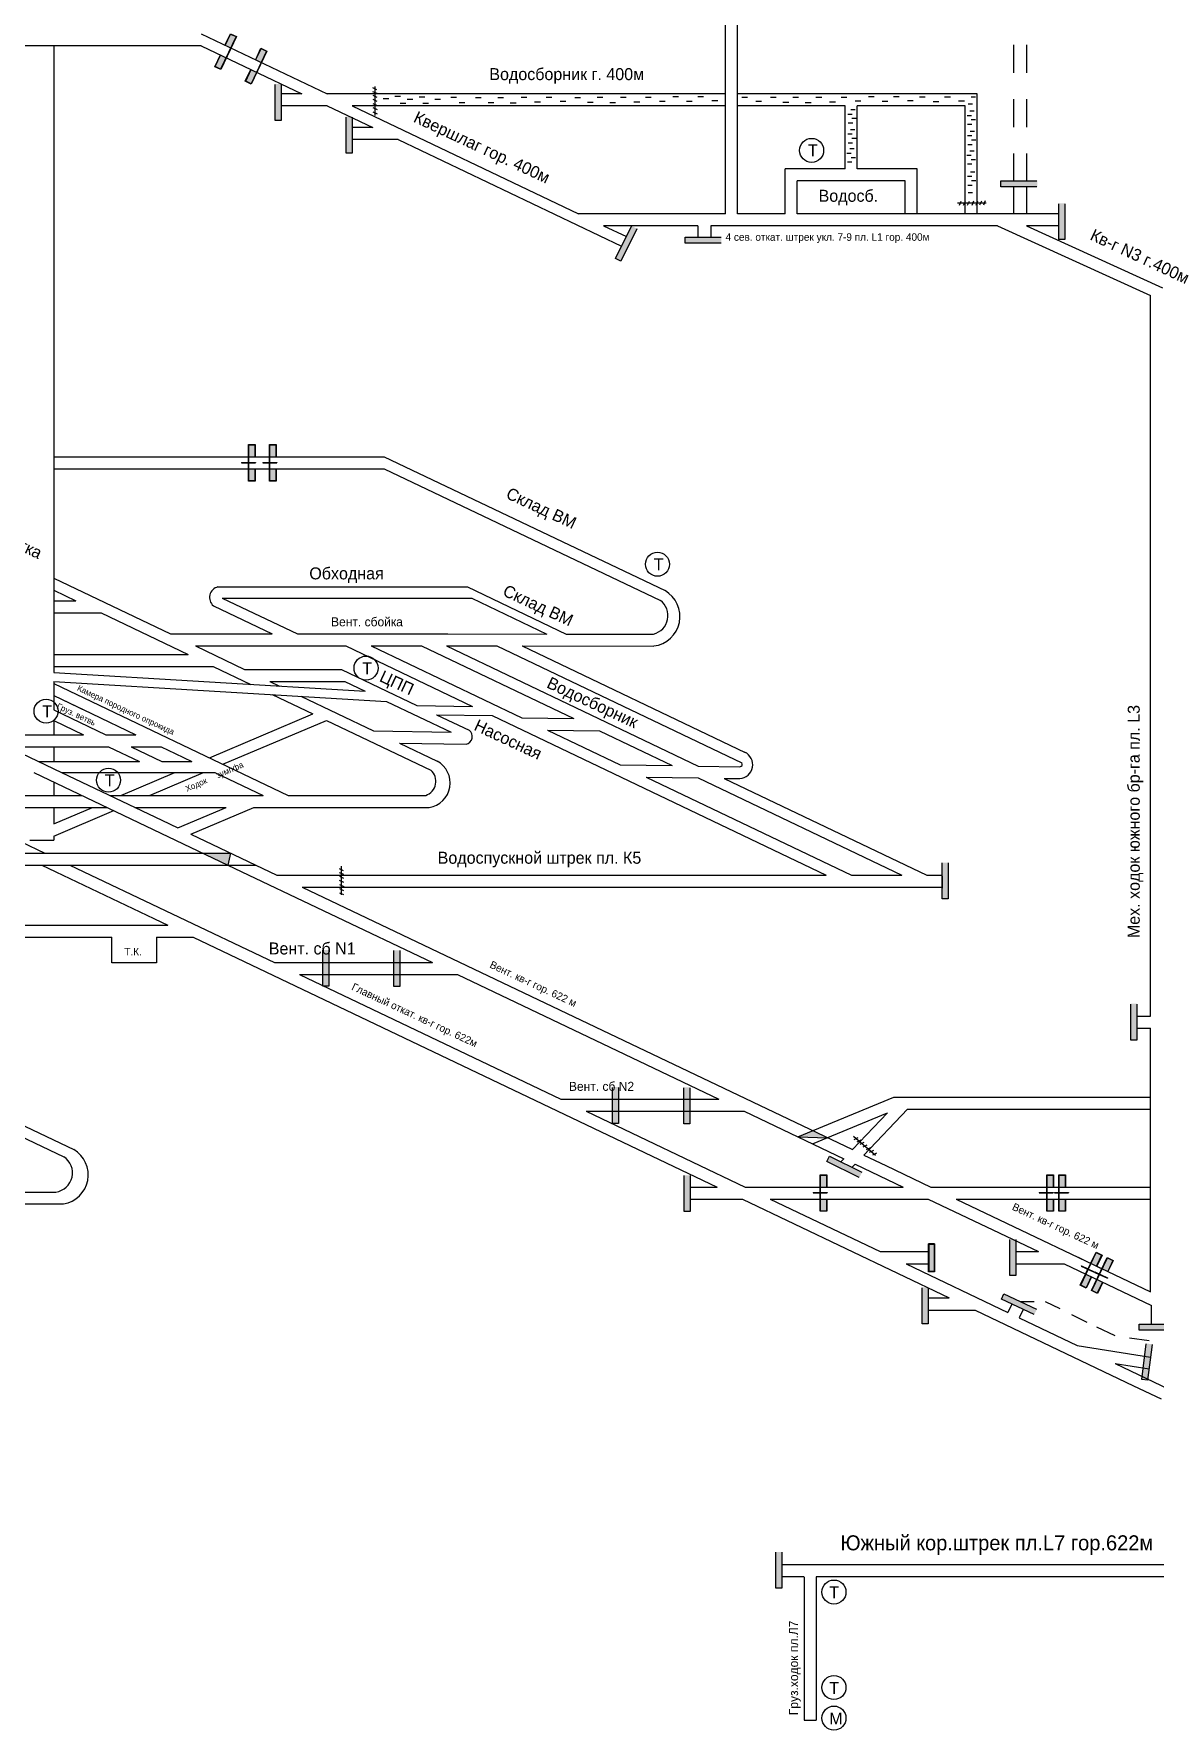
# Model space of a CAD drawing. Header units: millimetres. Extents: x -1214 to 307, y -485 to 466.
# Drawn here: x -433 to -59, y -485 to 81 of the extents above; entities that cross this region are included whole.
import ezdxf

# ---------------------------------------------------------------- set-up
doc = ezdxf.new("R2010")
doc.units = ezdxf.units.MM
for name, color, linetype in [('Двери', 7, 'Continuous'), ('Перемычки', 7, 'Continuous'), ('Телефоны', 7, 'Continuous')]:
    doc.layers.add(name, color=color, linetype=linetype)

msp = doc.modelspace()

# ---------------------------------------------------------------- hatches: boundary and pattern name
for points in [[(-367.56, -192.29), (-376.85, -192.29), (-368.46, -196.29)], [(-173.37, -284.9), (-178.34, -286.97), (-168.52, -287.22)]]:
    msp.add_hatch(color=256).paths.add_polyline_path(points)
h = msp.add_hatch(color=256)
h.paths.add_polyline_path([(-168.83, -295.19), (-165.16, -297.02), (-165.11, -296.93), (-168.69, -295.15), (-167.8, -293.35), (-164.22, -295.13), (-164.18, -295.05), (-167.85, -293.22)])
h.paths.add_polyline_path([(-165.11, -296.93), (-165.16, -297.02), (-157.9, -300.62), (-156.92, -298.65), (-164.18, -295.05), (-164.22, -295.13), (-157.06, -298.7), (-157.95, -300.49)])
h = msp.add_hatch(color=3)
h.paths.add_polyline_path([(-167.8, -293.35), (-168.69, -295.15), (-165.11, -296.93), (-164.22, -295.13)])
h.paths.add_polyline_path([(-161.53, -298.71), (-160.64, -296.91), (-164.22, -295.13), (-165.11, -296.93)])
h.paths.add_polyline_path([(-161.53, -298.71), (-157.95, -300.49), (-157.06, -298.7), (-160.64, -296.91)])
at = {"layer": 'Двери'}
h = msp.add_hatch(color=256, dxfattribs=at)
h.paths.add_polyline_path([(-371.09, 73.61), (-372.84, 69.91), (-370.86, 68.97), (-369.1, 72.67), (-369.19, 72.71), (-370.9, 69.1), (-372.71, 69.96), (-371, 73.57)])
h.paths.add_polyline_path([(-367.47, 76.33), (-369.19, 72.71), (-369.1, 72.67), (-367.38, 76.28)])
h.paths.add_polyline_path([(-367.61, 80.93), (-369.37, 77.23), (-369.28, 77.18), (-367.56, 80.8), (-365.76, 79.94), (-367.47, 76.33), (-367.38, 76.28), (-365.62, 79.99)])
h = msp.add_hatch(color=3, dxfattribs=at)
h.paths.add_polyline_path([(-372.71, 69.96), (-370.9, 69.1), (-369.19, 72.71), (-371, 73.57)])
h.paths.add_polyline_path([(-365.76, 79.94), (-367.56, 80.8), (-369.28, 77.18), (-367.47, 76.33)])
h = msp.add_hatch(color=256, dxfattribs=at)
h.paths.add_polyline_path([(-360.91, 68.76), (-362.67, 65.06), (-360.68, 64.11), (-358.92, 67.82), (-359.01, 67.86), (-360.73, 64.24), (-362.53, 65.1), (-360.82, 68.72)])
h.paths.add_polyline_path([(-357.29, 71.47), (-359.01, 67.86), (-358.92, 67.82), (-357.2, 71.43)])
h.paths.add_polyline_path([(-357.43, 76.08), (-359.19, 72.37), (-359.1, 72.33), (-357.39, 75.94), (-355.58, 75.09), (-357.29, 71.47), (-357.2, 71.43), (-355.45, 75.13)])
h = msp.add_hatch(color=3, dxfattribs=at)
h.paths.add_polyline_path([(-362.53, 65.1), (-360.73, 64.24), (-359.01, 67.86), (-360.82, 68.72)])
h.paths.add_polyline_path([(-355.58, 75.09), (-357.39, 75.94), (-359.1, 72.33), (-357.29, 71.47)])
h = msp.add_hatch(color=256, dxfattribs=at)
h.paths.add_polyline_path([(-359.41, -60.15), (-359.41, -56.05), (-361.61, -56.05), (-361.61, -60.15), (-361.51, -60.15), (-361.51, -56.15), (-359.51, -56.15), (-359.51, -60.15)])
h.paths.add_polyline_path([(-361.51, -64.15), (-361.51, -60.15), (-361.61, -60.15), (-361.61, -64.15)])
h.paths.add_polyline_path([(-359.41, -68.25), (-359.41, -64.15), (-359.51, -64.15), (-359.51, -68.15), (-361.51, -68.15), (-361.51, -64.15), (-361.61, -64.15), (-361.61, -68.25)])
h = msp.add_hatch(color=3, dxfattribs=at)
h.paths.add_polyline_path([(-359.51, -56.15), (-361.51, -56.15), (-361.51, -60.15), (-359.51, -60.15)])
h.paths.add_polyline_path([(-361.51, -68.15), (-359.51, -68.15), (-359.51, -64.15), (-361.51, -64.15)])
h = msp.add_hatch(color=256, dxfattribs=at)
h.paths.add_polyline_path([(-352.39, -60.15), (-352.39, -56.05), (-354.59, -56.05), (-354.59, -60.15), (-354.49, -60.15), (-354.49, -56.15), (-352.49, -56.15), (-352.49, -60.15)])
h.paths.add_polyline_path([(-354.49, -64.15), (-354.49, -60.15), (-354.59, -60.15), (-354.59, -64.15)])
h.paths.add_polyline_path([(-352.39, -68.25), (-352.39, -64.15), (-352.49, -64.15), (-352.49, -68.15), (-354.49, -68.15), (-354.49, -64.15), (-354.59, -64.15), (-354.59, -68.25)])
h = msp.add_hatch(color=3, dxfattribs=at)
h.paths.add_polyline_path([(-352.49, -56.15), (-354.49, -56.15), (-354.49, -60.15), (-352.49, -60.15)])
h.paths.add_polyline_path([(-354.49, -68.15), (-352.49, -68.15), (-352.49, -64.15), (-354.49, -64.15)])
h = msp.add_hatch(color=256, dxfattribs=at)
h.paths.add_polyline_path([(-168.77, -303.67), (-168.77, -299.57), (-170.97, -299.57), (-170.97, -303.67), (-170.87, -303.67), (-170.87, -299.67), (-168.87, -299.67), (-168.87, -303.67)])
h.paths.add_polyline_path([(-170.87, -307.67), (-170.87, -303.67), (-170.97, -303.67), (-170.97, -307.67)])
h.paths.add_polyline_path([(-168.77, -311.77), (-168.77, -307.67), (-168.87, -307.67), (-168.87, -311.67), (-170.87, -311.67), (-170.87, -307.67), (-170.97, -307.67), (-170.97, -311.77)])
h = msp.add_hatch(color=3, dxfattribs=at)
h.paths.add_polyline_path([(-168.87, -299.67), (-170.87, -299.67), (-170.87, -303.67), (-168.87, -303.67)])
h.paths.add_polyline_path([(-170.87, -311.67), (-168.87, -311.67), (-168.87, -307.67), (-170.87, -307.67)])
h = msp.add_hatch(color=256, dxfattribs=at)
h.paths.add_polyline_path([(-93.11, -303.67), (-93.11, -299.57), (-95.31, -299.57), (-95.31, -303.67), (-95.21, -303.67), (-95.21, -299.67), (-93.21, -299.67), (-93.21, -303.67)])
h.paths.add_polyline_path([(-95.21, -307.67), (-95.21, -303.67), (-95.31, -303.67), (-95.31, -307.67)])
h.paths.add_polyline_path([(-93.11, -311.77), (-93.11, -307.67), (-93.21, -307.67), (-93.21, -311.67), (-95.21, -311.67), (-95.21, -307.67), (-95.31, -307.67), (-95.31, -311.77)])
h = msp.add_hatch(color=3, dxfattribs=at)
h.paths.add_polyline_path([(-93.21, -299.67), (-95.21, -299.67), (-95.21, -303.67), (-93.21, -303.67)])
h.paths.add_polyline_path([(-95.21, -311.67), (-93.21, -311.67), (-93.21, -307.67), (-95.21, -307.67)])
h = msp.add_hatch(color=256, dxfattribs=at)
h.paths.add_polyline_path([(-89.11, -303.67), (-89.11, -299.57), (-91.31, -299.57), (-91.31, -303.67), (-91.21, -303.67), (-91.21, -299.67), (-89.21, -299.67), (-89.21, -303.67)])
h.paths.add_polyline_path([(-91.21, -307.67), (-91.21, -303.67), (-91.31, -303.67), (-91.31, -307.67)])
h.paths.add_polyline_path([(-89.11, -311.77), (-89.11, -307.67), (-89.21, -307.67), (-89.21, -311.67), (-91.21, -311.67), (-91.21, -307.67), (-91.31, -307.67), (-91.31, -311.77)])
h = msp.add_hatch(color=3, dxfattribs=at)
h.paths.add_polyline_path([(-89.21, -299.67), (-91.21, -299.67), (-91.21, -303.67), (-89.21, -303.67)])
h.paths.add_polyline_path([(-91.21, -311.67), (-89.21, -311.67), (-89.21, -307.67), (-91.21, -307.67)])
h = msp.add_hatch(color=256, dxfattribs=at)
h.paths.add_polyline_path([(-78.72, -330.05), (-76.95, -326.35), (-78.94, -325.4), (-80.7, -329.1), (-80.61, -329.14), (-78.89, -325.53), (-77.08, -326.39), (-78.81, -330)])
h.paths.add_polyline_path([(-82.33, -332.75), (-80.61, -329.14), (-80.7, -329.1), (-82.42, -332.71)])
h.paths.add_polyline_path([(-82.2, -337.36), (-80.44, -333.66), (-80.53, -333.62), (-82.25, -337.23), (-84.06, -336.36), (-82.33, -332.75), (-82.42, -332.71), (-84.19, -336.41)])
h = msp.add_hatch(color=3, dxfattribs=at)
h.paths.add_polyline_path([(-77.08, -326.39), (-78.89, -325.53), (-80.61, -329.14), (-78.81, -330)])
h.paths.add_polyline_path([(-84.06, -336.36), (-82.25, -337.23), (-80.53, -333.62), (-82.33, -332.75)])
h = msp.add_hatch(color=256, dxfattribs=at)
h.paths.add_polyline_path([(-74.97, -331.83), (-73.21, -328.13), (-75.19, -327.18), (-76.96, -330.89), (-76.87, -330.93), (-75.15, -327.32), (-73.34, -328.18), (-75.06, -331.79)])
h.paths.add_polyline_path([(-78.59, -334.54), (-76.87, -330.93), (-76.96, -330.89), (-78.68, -334.5)])
h.paths.add_polyline_path([(-78.46, -339.14), (-76.7, -335.44), (-76.79, -335.4), (-78.51, -339.01), (-80.31, -338.15), (-78.59, -334.54), (-78.68, -334.5), (-80.45, -338.2)])
h = msp.add_hatch(color=3, dxfattribs=at)
h.paths.add_polyline_path([(-73.34, -328.18), (-75.15, -327.32), (-76.87, -330.93), (-75.06, -331.79)])
h.paths.add_polyline_path([(-80.31, -338.15), (-78.51, -339.01), (-76.79, -335.4), (-78.59, -334.54)])
at = {"layer": 'Перемычки'}
h = msp.add_hatch(color=256, dxfattribs=at)
h.paths.add_polyline_path([(-350.64, 51.91), (-350.64, 56.01), (-350.74, 56.01), (-350.74, 52.01), (-352.74, 52.01), (-352.74, 56.01), (-352.84, 56.01), (-352.84, 51.91)])
h.paths.add_polyline_path([(-350.74, 56.01), (-350.64, 56.01), (-350.64, 64.11), (-352.84, 64.11), (-352.84, 56.01), (-352.74, 56.01), (-352.74, 64.01), (-350.74, 64.01)])
h = msp.add_hatch(color=3, dxfattribs=at)
h.paths.add_polyline_path([(-352.74, 52.01), (-350.74, 52.01), (-350.74, 56.01), (-352.74, 56.01)])
h.paths.add_polyline_path([(-350.74, 60.01), (-352.74, 60.01), (-352.74, 56.01), (-350.74, 56.01)])
h.paths.add_polyline_path([(-350.74, 60.01), (-350.74, 64.01), (-352.74, 64.01), (-352.74, 60.01)])
h = msp.add_hatch(color=256, dxfattribs=at)
h.paths.add_polyline_path([(-326.96, 41.03), (-326.96, 45.13), (-327.06, 45.13), (-327.06, 41.13), (-329.06, 41.13), (-329.06, 45.13), (-329.16, 45.13), (-329.16, 41.03)])
h.paths.add_polyline_path([(-327.06, 45.13), (-326.96, 45.13), (-326.96, 53.23), (-329.16, 53.23), (-329.16, 45.13), (-329.06, 45.13), (-329.06, 53.13), (-327.06, 53.13)])
h = msp.add_hatch(color=3, dxfattribs=at)
h.paths.add_polyline_path([(-329.06, 41.13), (-327.06, 41.13), (-327.06, 45.13), (-329.06, 45.13)])
h.paths.add_polyline_path([(-327.06, 49.13), (-329.06, 49.13), (-329.06, 45.13), (-327.06, 45.13)])
h.paths.add_polyline_path([(-327.06, 49.13), (-327.06, 53.13), (-329.06, 53.13), (-329.06, 49.13)])
h = msp.add_hatch(color=256, dxfattribs=at)
h.paths.add_polyline_path([(-110.77, 29.78), (-106.67, 29.78), (-106.67, 29.88), (-110.67, 29.88), (-110.67, 31.88), (-106.67, 31.88), (-106.67, 31.98), (-110.77, 31.98)])
h.paths.add_polyline_path([(-106.67, 29.88), (-106.67, 29.78), (-98.57, 29.77), (-98.57, 31.97), (-106.67, 31.98), (-106.67, 31.88), (-98.67, 31.87), (-98.67, 29.87)])
h = msp.add_hatch(color=3, dxfattribs=at)
h.paths.add_polyline_path([(-110.67, 31.88), (-110.67, 29.88), (-106.67, 29.88), (-106.67, 31.88)])
h.paths.add_polyline_path([(-102.67, 29.87), (-102.67, 31.87), (-106.67, 31.88), (-106.67, 29.88)])
h.paths.add_polyline_path([(-102.67, 29.87), (-98.67, 29.87), (-98.67, 31.87), (-102.67, 31.87)])
h = msp.add_hatch(color=256, dxfattribs=at)
h.paths.add_polyline_path([(-89.26, 12.14), (-89.26, 16.24), (-89.36, 16.24), (-89.36, 12.24), (-91.36, 12.24), (-91.36, 16.24), (-91.46, 16.24), (-91.46, 12.14)])
h.paths.add_polyline_path([(-89.36, 16.24), (-89.26, 16.24), (-89.26, 24.34), (-91.46, 24.34), (-91.46, 16.24), (-91.36, 16.24), (-91.36, 24.24), (-89.36, 24.24)])
h = msp.add_hatch(color=3, dxfattribs=at)
h.paths.add_polyline_path([(-91.36, 12.24), (-89.36, 12.24), (-89.36, 16.24), (-91.36, 16.24)])
h.paths.add_polyline_path([(-89.36, 20.24), (-91.36, 20.24), (-91.36, 16.24), (-89.36, 16.24)])
h.paths.add_polyline_path([(-89.36, 20.24), (-89.36, 24.24), (-91.36, 24.24), (-91.36, 20.24)])
h = msp.add_hatch(color=256, dxfattribs=at)
h.paths.add_polyline_path([(-237.33, 4.91), (-235.53, 8.59), (-235.62, 8.63), (-237.38, 5.04), (-239.17, 5.92), (-237.41, 9.51), (-237.5, 9.56), (-239.31, 5.87)])
h.paths.add_polyline_path([(-235.62, 8.63), (-235.53, 8.59), (-231.96, 15.86), (-233.94, 16.83), (-237.5, 9.56), (-237.41, 9.51), (-233.89, 16.69), (-232.09, 15.81)])
h = msp.add_hatch(color=3, dxfattribs=at)
h.paths.add_polyline_path([(-239.17, 5.92), (-237.38, 5.04), (-235.62, 8.63), (-237.41, 9.51)])
h.paths.add_polyline_path([(-233.86, 12.22), (-235.65, 13.1), (-237.41, 9.51), (-235.62, 8.63)])
h.paths.add_polyline_path([(-233.86, 12.22), (-232.09, 15.81), (-233.89, 16.69), (-235.65, 13.1)])
h = msp.add_hatch(color=256, dxfattribs=at)
h.paths.add_polyline_path([(-216.06, 10.95), (-211.96, 10.94), (-211.96, 11.04), (-215.96, 11.05), (-215.96, 13.05), (-211.96, 13.04), (-211.96, 13.14), (-216.06, 13.15)])
h.paths.add_polyline_path([(-211.96, 11.04), (-211.96, 10.94), (-203.86, 10.93), (-203.86, 13.13), (-211.96, 13.14), (-211.96, 13.04), (-203.96, 13.03), (-203.96, 11.03)])
h = msp.add_hatch(color=3, dxfattribs=at)
h.paths.add_polyline_path([(-215.96, 13.05), (-215.96, 11.05), (-211.96, 11.04), (-211.96, 13.04)])
h.paths.add_polyline_path([(-207.96, 11.04), (-207.96, 13.04), (-211.96, 13.04), (-211.96, 11.04)])
h.paths.add_polyline_path([(-207.96, 11.04), (-203.96, 11.03), (-203.96, 13.03), (-207.96, 13.04)])
h = msp.add_hatch(color=256, dxfattribs=at)
h.paths.add_polyline_path([(-128.19, -207.7), (-128.19, -203.6), (-128.29, -203.6), (-128.29, -207.6), (-130.29, -207.6), (-130.29, -203.6), (-130.39, -203.6), (-130.39, -207.7)])
h.paths.add_polyline_path([(-128.29, -203.6), (-128.19, -203.6), (-128.19, -195.5), (-130.39, -195.5), (-130.39, -203.6), (-130.29, -203.6), (-130.29, -195.6), (-128.29, -195.6)])
h = msp.add_hatch(color=3, dxfattribs=at)
h.paths.add_polyline_path([(-130.29, -207.6), (-128.29, -207.6), (-128.29, -203.6), (-130.29, -203.6)])
h.paths.add_polyline_path([(-128.29, -199.6), (-130.29, -199.6), (-130.29, -203.6), (-128.29, -203.6)])
h.paths.add_polyline_path([(-128.29, -199.6), (-128.29, -195.6), (-130.29, -195.6), (-130.29, -199.6)])
h = msp.add_hatch(color=256, dxfattribs=at)
h.paths.add_polyline_path([(-334.68, -236.81), (-334.68, -232.71), (-334.78, -232.71), (-334.78, -236.71), (-336.78, -236.71), (-336.78, -232.71), (-336.88, -232.71), (-336.88, -236.81)])
h.paths.add_polyline_path([(-334.78, -232.71), (-334.68, -232.71), (-334.68, -224.61), (-336.88, -224.61), (-336.88, -232.71), (-336.78, -232.71), (-336.78, -224.71), (-334.78, -224.71)])
h = msp.add_hatch(color=3, dxfattribs=at)
h.paths.add_polyline_path([(-336.78, -236.71), (-334.78, -236.71), (-334.78, -232.71), (-336.78, -232.71)])
h.paths.add_polyline_path([(-334.78, -228.71), (-336.78, -228.71), (-336.78, -232.71), (-334.78, -232.71)])
h.paths.add_polyline_path([(-334.78, -228.71), (-334.78, -224.71), (-336.78, -224.71), (-336.78, -228.71)])
h = msp.add_hatch(color=256, dxfattribs=at)
h.paths.add_polyline_path([(-310.98, -236.9), (-310.98, -232.8), (-311.08, -232.8), (-311.08, -236.8), (-313.08, -236.8), (-313.08, -232.8), (-313.18, -232.8), (-313.18, -236.9)])
h.paths.add_polyline_path([(-311.08, -232.8), (-310.98, -232.8), (-310.98, -224.7), (-313.18, -224.7), (-313.18, -232.8), (-313.08, -232.8), (-313.08, -224.8), (-311.08, -224.8)])
h = msp.add_hatch(color=3, dxfattribs=at)
h.paths.add_polyline_path([(-313.08, -236.8), (-311.08, -236.8), (-311.08, -232.8), (-313.08, -232.8)])
h.paths.add_polyline_path([(-311.08, -228.8), (-313.08, -228.8), (-313.08, -232.8), (-311.08, -232.8)])
h.paths.add_polyline_path([(-311.08, -228.8), (-311.08, -224.8), (-313.08, -224.8), (-313.08, -228.8)])
h = msp.add_hatch(color=256, dxfattribs=at)
h.paths.add_polyline_path([(-65.23, -254.74), (-65.23, -250.64), (-65.33, -250.64), (-65.33, -254.64), (-67.33, -254.64), (-67.33, -250.64), (-67.43, -250.64), (-67.43, -254.74)])
h.paths.add_polyline_path([(-65.33, -250.64), (-65.23, -250.64), (-65.23, -242.54), (-67.43, -242.54), (-67.43, -250.64), (-67.33, -250.64), (-67.33, -242.64), (-65.33, -242.64)])
h = msp.add_hatch(color=3, dxfattribs=at)
h.paths.add_polyline_path([(-67.33, -254.64), (-65.33, -254.64), (-65.33, -250.64), (-67.33, -250.64)])
h.paths.add_polyline_path([(-65.33, -246.64), (-67.33, -246.64), (-67.33, -250.64), (-65.33, -250.64)])
h.paths.add_polyline_path([(-65.33, -246.64), (-65.33, -242.64), (-67.33, -242.64), (-67.33, -246.64)])
h = msp.add_hatch(color=256, dxfattribs=at)
h.paths.add_polyline_path([(-238.05, -282.55), (-238.05, -278.45), (-238.15, -278.45), (-238.15, -282.45), (-240.15, -282.45), (-240.15, -278.45), (-240.25, -278.45), (-240.25, -282.55)])
h.paths.add_polyline_path([(-238.15, -278.45), (-238.05, -278.45), (-238.05, -270.35), (-240.25, -270.35), (-240.25, -278.45), (-240.15, -278.45), (-240.15, -270.45), (-238.15, -270.45)])
h = msp.add_hatch(color=3, dxfattribs=at)
h.paths.add_polyline_path([(-240.15, -282.45), (-238.15, -282.45), (-238.15, -278.45), (-240.15, -278.45)])
h.paths.add_polyline_path([(-238.15, -274.45), (-240.15, -274.45), (-240.15, -278.45), (-238.15, -278.45)])
h.paths.add_polyline_path([(-238.15, -274.45), (-238.15, -270.45), (-240.15, -270.45), (-240.15, -274.45)])
h = msp.add_hatch(color=256, dxfattribs=at)
h.paths.add_polyline_path([(-214.35, -282.64), (-214.35, -278.54), (-214.45, -278.54), (-214.45, -282.54), (-216.45, -282.54), (-216.45, -278.54), (-216.55, -278.54), (-216.55, -282.64)])
h.paths.add_polyline_path([(-214.45, -278.54), (-214.35, -278.54), (-214.35, -270.44), (-216.55, -270.44), (-216.55, -278.54), (-216.45, -278.54), (-216.45, -270.54), (-214.45, -270.54)])
h = msp.add_hatch(color=3, dxfattribs=at)
h.paths.add_polyline_path([(-216.45, -282.54), (-214.45, -282.54), (-214.45, -278.54), (-216.45, -278.54)])
h.paths.add_polyline_path([(-214.45, -274.54), (-216.45, -274.54), (-216.45, -278.54), (-214.45, -278.54)])
h.paths.add_polyline_path([(-214.45, -274.54), (-214.45, -270.54), (-216.45, -270.54), (-216.45, -274.54)])
h = msp.add_hatch(color=256, dxfattribs=at)
h.paths.add_polyline_path([(-214.19, -311.97), (-214.19, -307.87), (-214.29, -307.87), (-214.29, -311.87), (-216.29, -311.87), (-216.29, -307.87), (-216.39, -307.87), (-216.39, -311.97)])
h.paths.add_polyline_path([(-214.29, -307.87), (-214.19, -307.87), (-214.19, -299.77), (-216.39, -299.77), (-216.39, -307.87), (-216.29, -307.87), (-216.29, -299.87), (-214.29, -299.87)])
h = msp.add_hatch(color=3, dxfattribs=at)
h.paths.add_polyline_path([(-216.29, -311.87), (-214.29, -311.87), (-214.29, -307.87), (-216.29, -307.87)])
h.paths.add_polyline_path([(-214.29, -303.87), (-216.29, -303.87), (-216.29, -307.87), (-214.29, -307.87)])
h.paths.add_polyline_path([(-214.29, -303.87), (-214.29, -299.87), (-216.29, -299.87), (-216.29, -303.87)])
h = msp.add_hatch(color=256, dxfattribs=at)
h.paths.add_polyline_path([(-105.61, -333.29), (-105.61, -329.19), (-105.71, -329.19), (-105.71, -333.19), (-107.71, -333.19), (-107.71, -329.19), (-107.81, -329.19), (-107.81, -333.29)])
h.paths.add_polyline_path([(-105.71, -329.19), (-105.61, -329.19), (-105.61, -321.09), (-107.81, -321.09), (-107.81, -329.19), (-107.71, -329.19), (-107.71, -321.19), (-105.71, -321.19)])
h = msp.add_hatch(color=3, dxfattribs=at)
h.paths.add_polyline_path([(-107.71, -333.19), (-105.71, -333.19), (-105.71, -329.19), (-107.71, -329.19)])
h.paths.add_polyline_path([(-105.71, -325.19), (-107.71, -325.19), (-107.71, -329.19), (-105.71, -329.19)])
h.paths.add_polyline_path([(-105.71, -325.19), (-105.71, -321.19), (-107.71, -321.19), (-107.71, -325.19)])
h = msp.add_hatch(color=256, dxfattribs=at)
h.paths.add_polyline_path([(-132.79, -322.58), (-134.79, -322.58), (-134.79, -331.94), (-132.79, -331.94)])
h.paths.add_polyline_path([(-132.89, -322.68), (-134.68, -322.68), (-134.68, -331.83), (-132.89, -331.83)], flags=16)
msp.add_hatch(color=3, dxfattribs=at).paths.add_polyline_path([(-132.89, -322.68), (-134.68, -322.68), (-134.68, -331.83), (-132.89, -331.83)])
h = msp.add_hatch(color=256, dxfattribs=at)
h.paths.add_polyline_path([(-134.79, -349.34), (-134.79, -345.24), (-134.89, -345.24), (-134.89, -349.24), (-136.89, -349.24), (-136.89, -345.24), (-136.99, -345.24), (-136.99, -349.34)])
h.paths.add_polyline_path([(-134.89, -345.24), (-134.79, -345.24), (-134.79, -337.14), (-136.99, -337.14), (-136.99, -345.24), (-136.89, -345.24), (-136.89, -337.24), (-134.89, -337.24)])
h = msp.add_hatch(color=3, dxfattribs=at)
h.paths.add_polyline_path([(-136.89, -349.24), (-134.89, -349.24), (-134.89, -345.24), (-136.89, -345.24)])
h.paths.add_polyline_path([(-134.89, -341.24), (-136.89, -341.24), (-136.89, -345.24), (-134.89, -345.24)])
h.paths.add_polyline_path([(-134.89, -341.24), (-134.89, -337.24), (-136.89, -337.24), (-136.89, -341.24)])
h = msp.add_hatch(color=256, dxfattribs=at)
h.paths.add_polyline_path([(-110.62, -341.11), (-106.91, -342.86), (-106.87, -342.77), (-110.49, -341.06), (-109.64, -339.25), (-106.02, -340.96), (-105.98, -340.87), (-109.68, -339.12)])
h.paths.add_polyline_path([(-106.87, -342.77), (-106.91, -342.86), (-99.59, -346.31), (-98.65, -344.32), (-105.98, -340.87), (-106.02, -340.96), (-98.78, -344.37), (-99.63, -346.18)])
h = msp.add_hatch(color=3, dxfattribs=at)
h.paths.add_polyline_path([(-109.64, -339.25), (-110.49, -341.06), (-106.87, -342.77), (-106.02, -340.96)])
h.paths.add_polyline_path([(-103.25, -344.47), (-102.4, -342.66), (-106.02, -340.96), (-106.87, -342.77)])
h.paths.add_polyline_path([(-103.25, -344.47), (-99.63, -346.18), (-98.78, -344.37), (-102.4, -342.66)])
h = msp.add_hatch(color=256, dxfattribs=at)
h.paths.add_polyline_path([(-64.63, -351.47), (-60.53, -351.47), (-60.53, -351.37), (-64.53, -351.37), (-64.53, -349.37), (-60.53, -349.37), (-60.53, -349.27), (-64.63, -349.27)])
h.paths.add_polyline_path([(-60.53, -351.37), (-60.53, -351.47), (-52.43, -351.47), (-52.43, -349.27), (-60.53, -349.27), (-60.53, -349.37), (-52.53, -349.37), (-52.53, -351.37)])
h = msp.add_hatch(color=3, dxfattribs=at)
h.paths.add_polyline_path([(-64.53, -349.37), (-64.53, -351.37), (-60.53, -351.37), (-60.53, -349.37)])
h.paths.add_polyline_path([(-56.53, -351.37), (-56.53, -349.37), (-60.53, -349.37), (-60.53, -351.37)])
h.paths.add_polyline_path([(-56.53, -351.37), (-52.53, -351.37), (-52.53, -349.37), (-56.53, -349.37)])
h = msp.add_hatch(color=256, dxfattribs=at)
h.paths.add_polyline_path([(-61.65, -368.2), (-61.13, -364.13), (-61.23, -364.12), (-61.73, -368.09), (-63.72, -367.83), (-63.21, -363.86), (-63.31, -363.85), (-63.83, -367.92)])
h.paths.add_polyline_path([(-61.23, -364.12), (-61.13, -364.13), (-60.1, -356.1), (-62.28, -355.82), (-63.31, -363.85), (-63.21, -363.86), (-62.2, -355.93), (-60.21, -356.18)])
h = msp.add_hatch(color=3, dxfattribs=at)
h.paths.add_polyline_path([(-63.72, -367.83), (-61.73, -368.09), (-61.23, -364.12), (-63.21, -363.86)])
h.paths.add_polyline_path([(-60.72, -360.15), (-62.7, -359.9), (-63.21, -363.86), (-61.23, -364.12)])
h.paths.add_polyline_path([(-60.72, -360.15), (-60.21, -356.18), (-62.2, -355.93), (-62.7, -359.9)])
h = msp.add_hatch(color=256, dxfattribs=at)
h.paths.add_polyline_path([(-183.61, -437.53), (-183.61, -433.43), (-183.71, -433.43), (-183.71, -437.43), (-185.71, -437.43), (-185.71, -433.43), (-185.81, -433.43), (-185.81, -437.53)])
h.paths.add_polyline_path([(-183.71, -433.43), (-183.61, -433.43), (-183.61, -425.33), (-185.81, -425.33), (-185.81, -433.43), (-185.71, -433.43), (-185.71, -425.43), (-183.71, -425.43)])
h = msp.add_hatch(color=3, dxfattribs=at)
h.paths.add_polyline_path([(-185.71, -437.43), (-183.71, -437.43), (-183.71, -433.43), (-185.71, -433.43)])
h.paths.add_polyline_path([(-183.71, -429.43), (-185.71, -429.43), (-185.71, -433.43), (-183.71, -433.43)])
h.paths.add_polyline_path([(-183.71, -429.43), (-183.71, -425.43), (-185.71, -425.43), (-185.71, -429.43)])

# ---------------------------------------------------------------- linework, layer by layer
for p, q in [((-202.56, 20.89), (-202.56, 190.8)), ((-198.56, 20.89), (-198.56, 189.97)), ((-377.34, 80.89), (-335.41, 60.89)), ((-377.34, 76.89), (-544.56, 76.89)), ((-426.56, 76.89), (-426.56, -132.09)), ((-377.34, 76.89), (-343.79, 60.89)), ((-106.5, 77.16), (-106.5, 67.89)), ((-102.13, 77.16), (-102.13, 67.89)), ((-320.26, 62.96), (-318.86, 62.35)), ((-319.49, 63.31), (-319.49, 53.67)), ((-335.41, 56.89), (-350.74, 56.89)), ((-343.79, 60.89), (-350.67, 60.89)), ((-202.56, 60.89), (-335.41, 60.89)), ((-335.41, 56.89), (-320.12, 49.6)), ((-202.56, 56.89), (-327.02, 56.89)), ((-327.02, 56.89), (-251.54, 20.89)), ((-320.19, 61.69), (-318.79, 61.08)), ((-320.16, 59.07), (-318.77, 58.46)), ((-320.14, 60.41), (-318.75, 59.8)), ((-320.09, 57.6), (-318.7, 56.99)), ((-316.7, 59.35), (-314.77, 59.35)), ((-312.82, 60.1), (-310.89, 60.1)), ((-311, 57.8), (-309.07, 57.8)), ((-308.7, 59.14), (-306.77, 59.14)), ((-304.68, 59.91), (-302.75, 59.91)), ((-303.43, 57.8), (-301.51, 57.8)), ((-299.48, 59.14), (-297.56, 59.14)), ((-294.12, 59.81), (-292.19, 59.81)), ((-291.34, 57.99), (-289.41, 57.99)), ((-285.88, 59.61), (-283.95, 59.61)), ((-281.7, 57.98), (-279.77, 57.98)), ((-278.44, 59.66), (-276.52, 59.66)), ((-274.28, 57.92), (-272.35, 57.92)), ((-270.7, 59.7), (-268.77, 59.7)), ((-266.16, 58.15), (-264.23, 58.15)), ((-262.34, 59.7), (-260.42, 59.7)), ((-257.66, 58.39), (-255.74, 58.39)), ((-252.75, 59.69), (-250.82, 59.69)), ((-248.57, 58.06), (-246.64, 58.06)), ((-245.31, 59.74), (-243.38, 59.74)), ((-241.14, 57.99), (-239.22, 57.99)), ((-237.56, 59.78), (-235.64, 59.78)), ((-233.03, 58.23), (-231.1, 58.23)), ((-229.21, 59.78), (-227.28, 59.78)), ((-224.53, 58.47), (-222.6, 58.47)), ((-220.08, 59.94), (-218.15, 59.94)), ((-215.54, 58.39), (-213.62, 58.39)), ((-211.72, 59.94), (-209.8, 59.94)), ((-207.04, 58.62), (-205.12, 58.62)), ((-118.56, 60.89), (-198.56, 60.89)), ((-162.56, 56.89), (-198.56, 56.89)), ((-197.11, 59.72), (-195.19, 59.72)), ((-192.43, 58.41), (-190.51, 58.41)), ((-187.52, 59.7), (-185.59, 59.7)), ((-183.34, 58.08), (-181.41, 58.08)), ((-180.08, 59.75), (-178.16, 59.75)), ((-175.92, 58.01), (-173.99, 58.01)), ((-172.34, 59.8), (-170.41, 59.8)), ((-167.8, 58.25), (-165.87, 58.25)), ((-163.98, 59.8), (-162.06, 59.8)), ((-162.56, 35.89), (-162.56, 56.89)), ((-159.3, 58.48), (-157.38, 58.48)), ((-122.56, 56.89), (-158.56, 56.89)), ((-158.56, 35.89), (-158.56, 56.89)), ((-154.85, 59.96), (-152.92, 59.96)), ((-150.31, 58.41), (-148.39, 58.41)), ((-146.5, 59.96), (-144.57, 59.96)), ((-141.82, 58.64), (-139.89, 58.64)), ((-137.81, 59.89), (-135.89, 59.89)), ((-133.28, 58.34), (-131.35, 58.34)), ((-129.46, 59.89), (-127.53, 59.89)), ((-124.78, 58.58), (-122.85, 58.58)), ((-122.56, 20.89), (-122.56, 56.89)), ((-121.62, 57.52), (-120.16, 57.52)), ((-120.56, 59.89), (-119.1, 59.89)), ((-118.56, 20.89), (-118.56, 60.89)), ((-106.5, 59.07), (-106.5, 49.8)), ((-102.13, 59.07), (-102.13, 49.8)), ((-320.11, 56.26), (-318.71, 55.65)), ((-320.11, 54.86), (-318.71, 54.25)), ((-161.7, 54.11), (-160.24, 54.11)), ((-161.55, 51.18), (-160.09, 51.18)), ((-160.75, 55.62), (-159.29, 55.62)), ((-160.34, 52.71), (-158.88, 52.71)), ((-121.95, 53.68), (-120.49, 53.68)), ((-120.99, 55.19), (-119.53, 55.19)), ((-120.59, 52.28), (-119.13, 52.28)), ((-311.73, 45.6), (-327.06, 45.6)), ((-320.12, 49.6), (-326.99, 49.6)), ((-311.73, 45.6), (-237.16, 10.03)), ((-161.76, 47.51), (-160.3, 47.51)), ((-160.81, 49.02), (-159.35, 49.02)), ((-160.4, 46.11), (-158.94, 46.11)), ((-121.85, 46.95), (-120.39, 46.95)), ((-121.8, 50.75), (-120.34, 50.75)), ((-120.9, 48.46), (-119.43, 48.46)), ((-120.49, 45.55), (-119.03, 45.55)), ((-162.01, 41.08), (-160.55, 41.08)), ((-161.61, 44.58), (-160.15, 44.58)), ((-161.06, 42.59), (-159.6, 42.59)), ((-160.65, 39.68), (-159.19, 39.68)), ((-121.99, 40.4), (-120.53, 40.4)), ((-121.7, 44.02), (-120.24, 44.02)), ((-121.04, 41.9), (-119.58, 41.9)), ((-106.5, 40.98), (-106.5, 31.71)), ((-102.13, 40.98), (-102.13, 31.71)), ((-182.56, 20.89), (-182.56, 35.89)), ((-162.56, 35.89), (-182.56, 35.89)), ((-161.87, 38.15), (-160.4, 38.15)), ((-138.56, 35.89), (-158.56, 35.89)), ((-138.56, 20.89), (-138.56, 35.89)), ((-121.84, 37.47), (-120.38, 37.47)), ((-120.86, 34.86), (-119.4, 34.86)), ((-120.63, 39), (-119.17, 39)), ((-178.56, 20.89), (-178.56, 31.89)), ((-142.56, 31.89), (-178.56, 31.89)), ((-142.56, 20.89), (-142.56, 31.89)), ((-121.81, 33.36), (-120.35, 33.36)), ((-121.67, 30.43), (-120.2, 30.43)), ((-120.45, 31.95), (-118.99, 31.95)), ((-106.5, 29.88), (-106.5, 20.89)), ((-102.13, 29.87), (-102.13, 20.89)), ((-115.55, 24.4), (-125.19, 24.4)), ((-123.99, 25.02), (-124.6, 23.62)), ((-122.6, 25.02), (-123.21, 23.62)), ((-121.26, 25), (-121.87, 23.6)), ((-121.61, 27.97), (-120.15, 27.97)), ((-119.79, 25.07), (-120.4, 23.67)), ((-118.45, 25.05), (-119.06, 23.66)), ((-117.17, 25.1), (-117.78, 23.7)), ((-115.89, 25.17), (-116.5, 23.77)), ((-202.56, 20.89), (-251.54, 20.89)), ((-182.56, 20.89), (-198.56, 20.89)), ((-142.56, 20.89), (-178.56, 20.89)), ((-91.36, 20.89), (-149.17, 20.89)), ((-122.56, 20.89), (-138.56, 20.89)), ((-106.5, 20.89), (-118.56, 20.89)), ((-243.15, 16.89), (-235.57, 13.28)), ((-211.79, 16.89), (-243.15, 16.89)), ((-211.79, 16.89), (-211.79, 12.87)), ((-111.77, 16.89), (-207.43, 16.89)), ((-207.43, 16.89), (-207.43, 12.87)), ((-111.77, 16.89), (-60.81, -6.36)), ((-102.13, 16.89), (-56.81, -3.79)), ((-91.36, 16.89), (-102.13, 16.89)), ((-60.81, -9.96), (-60.81, -6.36)), ((-60.81, -70.07), (-60.81, -9.96)), ((-426.56, -60.15), (-316.3, -60.15)), ((-316.3, -60.15), (-222.69, -104.8)), ((-426.56, -64.15), (-316.3, -64.15)), ((-316.3, -64.15), (-224.24, -108.06)), ((-60.81, -246.64), (-60.81, -70.07)), ((-426.56, -100.68), (-387.64, -119.24)), ((-426.56, -104.68), (-419.16, -108.21)), ((-371.77, -103.56), (-288.55, -103.57)), ((-370.32, -107.3), (-287.15, -107.31)), ((-370.32, -107.3), (-345.27, -119.24)), ((-288.55, -103.57), (-255.65, -119.26)), ((-287.15, -107.31), (-262.1, -119.26)), ((-426.56, -108.2), (-419.16, -108.21)), ((-426.56, -112.2), (-410.77, -112.21)), ((-410.77, -112.21), (-381.71, -126.07)), ((-373.3, -109.88), (-353.66, -119.24)), ((-387.64, -119.24), (-376.74, -119.24)), ((-387.64, -119.24), (-353.66, -119.24)), ((-379.25, -123.24), (-329.09, -123.25)), ((-379.25, -123.24), (-366.6, -123.24)), ((-379.25, -123.24), (-362.87, -131.05)), ((-345.27, -119.24), (-262.1, -119.26)), ((-345.27, -119.24), (-295.08, -119.25)), ((-333.05, -123.25), (-329.09, -123.25)), ((-329.09, -123.25), (-286.88, -143.38)), ((-320.7, -123.25), (-270.49, -147.2)), ((-320.7, -123.25), (-303.93, -123.25)), ((-303.93, -123.25), (-253.14, -147.47)), ((-295.54, -123.25), (-227.14, -155.87)), ((-295.54, -123.25), (-278.76, -123.25)), ((-278.76, -123.25), (-197.09, -162.2)), ((-270.37, -123.25), (-195.96, -158.74)), ((-270.37, -123.25), (-226.42, -123.26)), ((-255.65, -119.26), (-226.51, -119.26)), ((-426.56, -126.07), (-381.71, -126.07)), ((-426.56, -130.07), (-373.32, -130.07)), ((-373.32, -130.07), (-360.8, -136.04)), ((-426.56, -132.09), (-322.64, -138.33)), ((-426.56, -135.05), (-315.55, -141.71)), ((-426.56, -135.05), (-426.56, -144.53)), ((-362.87, -131.05), (-330.63, -131.05)), ((-354.48, -135.05), (-351.21, -136.61)), ((-354.48, -135.05), (-329.5, -135.05)), ((-330.63, -131.05), (-305.41, -143.08)), ((-329.5, -135.05), (-322.64, -138.33)), ((-426.56, -135.77), (-348.34, -173.07)), ((-426.56, -139.77), (-413.93, -145.79)), ((-426.56, -139.77), (-415.45, -145.07)), ((-353.72, -139.42), (-340.11, -145.91)), ((-344.13, -139.99), (-319.85, -151.57)), ((-426.56, -144.53), (-409.14, -152.84)), ((-413.93, -145.79), (-399.14, -152.84)), ((-374.62, -160.54), (-340.11, -145.91)), ((-315.55, -141.71), (-294.01, -151.98)), ((-305.41, -143.08), (-286.88, -143.38)), ((-298.9, -146.19), (-288.05, -151.37)), ((-298.9, -146.19), (-280.37, -146.48)), ((-280.37, -146.48), (-168.89, -199.65)), ((-426.56, -148.1), (-416.61, -152.84)), ((-426.56, -148.1), (-426.56, -152.49)), ((-426.56, -152.49), (-426.56, -152.84)), ((-370.11, -162.69), (-335.6, -148.06)), ((-335.6, -148.06), (-300.78, -164.66)), ((-319.85, -151.57), (-294.01, -151.98)), ((-270.49, -147.2), (-253.14, -147.47)), ((-261.84, -151.32), (-244.49, -151.6)), ((-261.84, -151.32), (-237.63, -162.87)), ((-244.49, -151.6), (-220.28, -163.14)), ((-450.28, -152.84), (-416.61, -152.84)), ((-450.28, -152.84), (-423.91, -165.42)), ((-441.89, -156.84), (-408.23, -156.84)), ((-426.56, -156.84), (-426.56, -161.74)), ((-409.14, -152.84), (-399.14, -152.84)), ((-408.23, -156.84), (-397.95, -161.74)), ((-400.76, -156.84), (-390.48, -161.74)), ((-400.76, -156.84), (-390.75, -156.84)), ((-390.75, -156.84), (-386.09, -159.07)), ((-311.18, -155.7), (-289.04, -155.96)), ((-311.18, -155.7), (-298.7, -161.66)), ((-227.14, -155.87), (-211.6, -163.28)), ((-431.62, -161.74), (-397.95, -161.74)), ((-390.48, -161.74), (-380.48, -161.75)), ((-386.09, -159.07), (-380.48, -161.75)), ((-237.63, -162.87), (-220.28, -163.14)), ((-211.6, -163.28), (-197.71, -163.5)), ((-433.2, -165.42), (-368.46, -196.29)), ((-426.56, -168.58), (-426.56, -173.07)), ((-423.91, -165.42), (-390.47, -181.37)), ((-423.91, -165.42), (-372.77, -165.42)), ((-404.18, -173.07), (-386.14, -165.42)), ((-394.6, -173.07), (-376.56, -165.42)), ((-372.77, -165.42), (-356.73, -173.07)), ((-228.98, -166.99), (-211.63, -167.27)), ((-228.98, -166.99), (-160.5, -199.65)), ((-211.63, -167.27), (-143.73, -199.65)), ((-202.95, -167.41), (-197.76, -167.49)), ((-202.95, -167.41), (-135.34, -199.65)), ((-469.88, -173.06), (-417.16, -173.07)), ((-407.87, -173.07), (-356.73, -173.07)), ((-379.45, -173.07), (-379.45, -173.07)), ((-348.34, -173.07), (-302.48, -173.07)), ((-461.49, -177.06), (-408.78, -177.07)), ((-461.49, -177.06), (-429.56, -192.29)), ((-426.56, -177.07), (-426.56, -182.55)), ((-426.56, -182.55), (-413.62, -177.07)), ((-426.56, -186.62), (-406.54, -178.13)), ((-399.48, -177.07), (-390.47, -177.07)), ((-390.47, -177.07), (-369.03, -177.07)), ((-385.15, -183.9), (-369.03, -177.07)), ((-380.81, -185.97), (-359.81, -177.07)), ((-359.81, -177.07), (-301.31, -177.07)), ((-426.56, -186.62), (-426.56, -188.04)), ((-390.47, -181.37), (-385.15, -183.9)), ((-380.81, -185.97), (-352.13, -199.65)), ((-515.4, -192.29), (-367.56, -192.29)), ((-434.56, -188.04), (-426.56, -188.04)), ((-367.56, -192.29), (-368.46, -196.29)), ((-532.17, -196.29), (-359.17, -196.29)), ((-430.46, -196.29), (-388.49, -216.31)), ((-421.17, -196.29), (-352.97, -228.82)), ((-368.46, -196.29), (-300.26, -228.82)), ((-331.4, -197.46), (-330, -198.07)), ((-330.71, -196.64), (-330.71, -206.28)), ((-352.13, -199.65), (-168.89, -199.65)), ((-331.33, -198.73), (-329.94, -199.34)), ((-331.3, -201.35), (-329.91, -201.96)), ((-331.29, -200.01), (-329.89, -200.62)), ((-331.23, -202.82), (-329.84, -203.43)), ((-160.5, -199.65), (-143.73, -199.65)), ((-135.34, -199.65), (-130.29, -199.65)), ((-130.29, -200), (-130.29, -204)), ((-343.74, -203.65), (-130.29, -203.65)), ((-343.74, -203.65), (-160.19, -291.19)), ((-331.25, -204.17), (-329.86, -204.77)), ((-331.25, -205.56), (-329.86, -206.17)), ((-130.29, -204), (-130.29, -204)), ((-568.39, -220.31), (-407.15, -220.31)), ((-568.39, -220.31), (-419.81, -291.17)), ((-443, -216.31), (-388.49, -216.31)), ((-407.15, -228.91), (-407.15, -220.31)), ((-392.24, -220.31), (-392.24, -228.91)), ((-392.24, -220.31), (-380.1, -220.31)), ((-380.1, -220.31), (-205.28, -303.69)), ((-392.24, -228.91), (-407.15, -228.91)), ((-352.97, -228.82), (-300.26, -228.82)), ((-344.58, -232.82), (-291.88, -232.82)), ((-344.58, -232.82), (-257.42, -274.39)), ((-291.88, -232.82), (-204.71, -274.39)), ((-65.33, -246.64), (-60.81, -246.64)), ((-65.33, -250.64), (-60.81, -250.64)), ((-60.81, -338.59), (-60.81, -250.64)), ((-468.23, -272.08), (-423.16, -293.57)), ((-257.42, -274.39), (-204.71, -274.39)), ((-178.34, -286.97), (-146.33, -273.69)), ((-146.33, -273.69), (-92.83, -273.69)), ((-92.83, -273.69), (-60.81, -273.69)), ((-249.03, -278.39), (-196.33, -278.39)), ((-249.03, -278.39), (-195.98, -303.69)), ((-196.33, -278.39), (-163.1, -294.23)), ((-173.49, -289.28), (-148.46, -278.9)), ((-160.19, -291.19), (-148.46, -278.9)), ((-156.39, -293), (-141.77, -277.69)), ((-141.77, -277.69), (-71.99, -277.69)), ((-71.99, -277.69), (-60.81, -277.69)), ((-178.34, -286.97), (-168.52, -287.22)), ((-159.78, -286.71), (-152.51, -293.03)), ((-159.61, -287.77), (-158.24, -287.11)), ((-158.61, -288.55), (-157.23, -287.9)), ((-157.61, -289.36), (-156.24, -288.7)), ((-156.61, -290.25), (-155.24, -289.59)), ((-156.39, -293), (-149.08, -296.49)), ((-155.46, -291.16), (-154.08, -290.51)), ((-154.46, -292.05), (-153.08, -291.4)), ((-153.41, -292.97), (-152.03, -292.31)), ((-164.05, -295.22), (-163.1, -294.23)), ((-160.3, -297.09), (-159.3, -296.05)), ((-159.3, -296.05), (-143.28, -303.69)), ((-149.08, -296.49), (-133.99, -303.69)), ((-544.04, -305.31), (-425.84, -305.33)), ((-214.29, -303.69), (-205.28, -303.69)), ((-195.98, -303.69), (-143.28, -303.69)), ((-133.99, -303.69), (-71.99, -303.69)), ((-71.99, -303.69), (-60.81, -303.69)), ((-638.92, -309.31), (-423.27, -309.31)), ((-214.29, -307.69), (-196.89, -307.69)), ((-196.89, -307.69), (-127.87, -340.6)), ((-187.6, -307.69), (-150.88, -325.2)), ((-187.6, -307.69), (-134.89, -307.69)), ((-173.27, -305.46), (-173.27, -305.61)), ((-134.89, -307.69), (-98.17, -325.2)), ((-125.6, -307.69), (-71.99, -307.69)), ((-125.6, -307.69), (-60.81, -338.59)), ((-97.88, -305.46), (-97.88, -305.61)), ((-92.75, -305.46), (-92.75, -305.61)), ((-71.99, -307.69), (-60.81, -307.69)), ((-150.88, -325.2), (-134.79, -325.2)), ((-105.71, -325.2), (-98.17, -325.2)), ((-84.94, -327.08), (-77.63, -330.56)), ((-142.24, -329.32), (-134.79, -329.32)), ((-142.24, -329.32), (-108.31, -345.5)), ((-105.71, -329.32), (-89.53, -329.32)), ((-89.53, -329.32), (-60.49, -343.17)), ((-83.79, -329.91), (-83.86, -330.05)), ((-79.32, -332), (-79.38, -332.13)), ((-134.89, -340.6), (-127.87, -340.6)), ((-134.89, -344.73), (-119.23, -344.73)), ((-119.23, -344.73), (-66.41, -369.92)), ((-106.98, -342.72), (-108.31, -345.5)), ((-103.19, -344.5), (-104.53, -347.31)), ((-104.21, -341.81), (-99.58, -341.81)), ((-95.91, -341.81), (-91.02, -344.2)), ((-60.49, -349.37), (-60.49, -343.17)), ((-104.53, -347.31), (-85.27, -356.49)), ((-87.09, -346.12), (-82.05, -348.68)), ((-78.79, -350.31), (-72.67, -353.16)), ((-67.78, -353.97), (-61.26, -354.79)), ((-85.27, -356.49), (-60.74, -360.35)), ((-72.61, -362.53), (-61.25, -364.31)), ((-72.61, -362.53), (68.06, -429.62)), ((-66.41, -369.92), (-57.19, -374.32)), ((-176.29, -429.62), (-183.71, -429.62)), ((-123.87, -429.62), (-176.37, -429.62)), ((-123.56, -429.62), (-123.87, -429.62)), ((-101.05, -429.62), (-123.56, -429.62)), ((-87.64, -429.62), (-101.05, -429.62)), ((-60.7, -429.62), (-87.64, -429.62)), ((-22.67, -429.62), (-60.7, -429.62)), ((-176.29, -433.62), (-183.71, -433.62)), ((-176.29, -433.81), (-176.29, -481.45)), ((-172.29, -433.62), (-172.29, -481.45)), ((-172.09, -433.62), (-172.29, -433.62)), ((-140.87, -433.62), (-172.29, -433.62)), ((-101.05, -433.62), (-140.88, -433.62)), ((73.81, -433.62), (-101.05, -433.62)), ((-176.3, -481.46), (-172.29, -481.46))]:
    msp.add_line(p, q)
msp.add_lwpolyline([(-157.95, -300.49), (-168.69, -295.15), (-167.8, -293.35), (-157.06, -298.7)])
for centre, radius, start, end in [((-370.95, -107.1), 3.64, 102.9257, 229.8042), ((-227.62, -113.41), 9.92, 276.9744, 60.1655), ((-228.04, -113.12), 6.33, 284.0329, 53.0522), ((-289.5, -153.46), 2.55, 280.4086, 55.1796), ((-302.57, -168.93), 8.24, 278.7768, 62.0091), ((-198.04, -162.87), 4.62, 273.3997, 65.6596), ((-197.7, -162.71), 0.791, 269.0903, 39.9148), ((-304.04, -168.38), 4.95, 288.4962, 48.7743), ((-426.73, -298.94), 6.45, 277.9431, 56.4125), ((-424.88, -299.61), 9.84, 279.4622, 58.964)]:
    msp.add_arc(centre, radius, start, end)
at = {"layer": 'Двери'}
for p, q in [((-363.93, -62.09), (-359.25, -62.09)), ((-363.93, -62.09), (-363.93, -62.23)), ((-359.25, -62.09), (-359.25, -62.23)), ((-356.79, -62.02), (-356.79, -62.17)), ((-356.79, -62.02), (-352.11, -62.02)), ((-356.78, -62.17), (-352.11, -62.17)), ((-352.11, -62.02), (-352.11, -62.17)), ((-363.93, -62.23), (-359.25, -62.23)), ((-173.27, -305.46), (-168.59, -305.46)), ((-173.27, -305.6), (-168.59, -305.6)), ((-168.59, -305.46), (-168.59, -305.6)), ((-97.89, -305.46), (-93.21, -305.46)), ((-97.88, -305.6), (-93.21, -305.6)), ((-93.21, -305.46), (-93.21, -305.6)), ((-92.75, -305.46), (-88.07, -305.46)), ((-92.75, -305.6), (-88.07, -305.6)), ((-88.07, -305.46), (-88.07, -305.6)), ((-83.85, -330.05), (-79.62, -332.03)), ((-83.8, -329.92), (-79.56, -331.9)), ((-79.56, -331.9), (-79.62, -332.03)), ((-79.38, -332.13), (-75.14, -334.11)), ((-79.32, -332), (-75.08, -333.98)), ((-75.08, -333.98), (-75.14, -334.11))]:
    msp.add_line(p, q, dxfattribs=at)
for points in [[(-369.37, 77.23), (-367.61, 80.93), (-365.62, 79.99), (-370.86, 68.97), (-372.84, 69.91), (-370.97, 73.85)], [(-369.28, 77.18), (-367.56, 80.8), (-365.76, 79.94), (-370.9, 69.1), (-372.71, 69.96), (-370.88, 73.81)], [(-359.19, 72.37), (-357.43, 76.08), (-355.45, 75.13), (-360.68, 64.11), (-362.67, 65.06), (-360.79, 69)], [(-359.1, 72.33), (-357.39, 75.94), (-355.58, 75.09), (-360.73, 64.24), (-362.53, 65.1), (-360.7, 68.96)], [(-359.41, -64.15), (-359.41, -68.25), (-361.61, -68.25), (-361.61, -56.05), (-359.41, -56.05), (-359.41, -60.15)], [(-359.51, -64.15), (-359.51, -68.15), (-361.51, -68.15), (-361.51, -56.15), (-359.51, -56.15), (-359.51, -60.15)], [(-352.39, -64.15), (-352.39, -68.25), (-354.59, -68.25), (-354.59, -56.05), (-352.39, -56.05), (-352.39, -60.15)], [(-352.49, -64.15), (-352.49, -68.15), (-354.49, -68.15), (-354.49, -56.15), (-352.49, -56.15), (-352.49, -60.15)], [(-168.77, -307.67), (-168.77, -311.77), (-170.97, -311.77), (-170.97, -299.57), (-168.77, -299.57), (-168.77, -303.67)], [(-168.87, -307.67), (-168.87, -311.67), (-170.87, -311.67), (-170.87, -299.67), (-168.87, -299.67), (-168.87, -303.67)], [(-93.11, -307.67), (-93.11, -311.77), (-95.31, -311.77), (-95.31, -299.57), (-93.11, -299.57), (-93.11, -303.67)], [(-93.21, -307.67), (-93.21, -311.67), (-95.21, -311.67), (-95.21, -299.67), (-93.21, -299.67), (-93.21, -303.67)], [(-89.11, -307.67), (-89.11, -311.77), (-91.31, -311.77), (-91.31, -299.57), (-89.11, -299.57), (-89.11, -303.67)], [(-89.21, -307.67), (-89.21, -311.67), (-91.21, -311.67), (-91.21, -299.67), (-89.21, -299.67), (-89.21, -303.67)], [(-80.44, -333.66), (-82.2, -337.36), (-84.19, -336.41), (-78.94, -325.4), (-76.95, -326.35), (-78.72, -330.05)], [(-80.53, -333.62), (-82.25, -337.23), (-84.06, -336.36), (-78.89, -325.53), (-77.08, -326.39), (-78.81, -330)], [(-76.7, -335.44), (-78.46, -339.14), (-80.45, -338.2), (-75.19, -327.18), (-73.21, -328.13), (-74.97, -331.83)], [(-76.79, -335.4), (-78.51, -339.01), (-80.31, -338.15), (-75.15, -327.32), (-73.34, -328.18), (-75.06, -331.79)]]:
    msp.add_lwpolyline(points, dxfattribs=at)
at = {"layer": 'Перемычки'}
for p, q in [((-134.79, -325.2), (-134.79, -329.32)), ((-134.68, -322.68), (-132.89, -322.68))]:
    msp.add_line(p, q, dxfattribs=at)
for points in [[(-350.74, 64.01), (-350.74, 52.01), (-352.74, 52.01), (-352.74, 64.01)], [(-327.06, 53.13), (-327.06, 41.13), (-329.06, 41.13), (-329.06, 53.13)], [(-98.67, 29.87), (-110.67, 29.88), (-110.67, 31.88), (-98.67, 31.87)], [(-89.36, 24.24), (-89.36, 12.24), (-91.36, 12.24), (-91.36, 24.24)], [(-232.09, 15.81), (-237.38, 5.04), (-239.17, 5.92), (-233.89, 16.69)], [(-203.96, 11.03), (-215.96, 11.05), (-215.96, 13.05), (-203.96, 13.03)], [(-128.29, -195.6), (-128.29, -207.6), (-130.29, -207.6), (-130.29, -195.6)], [(-334.78, -224.71), (-334.78, -236.71), (-336.78, -236.71), (-336.78, -224.71)], [(-311.08, -224.8), (-311.08, -236.8), (-313.08, -236.8), (-313.08, -224.8)], [(-65.33, -242.64), (-65.33, -254.64), (-67.33, -254.64), (-67.33, -242.64)], [(-238.15, -270.45), (-238.15, -282.45), (-240.15, -282.45), (-240.15, -270.45)], [(-214.45, -270.54), (-214.45, -282.54), (-216.45, -282.54), (-216.45, -270.54)], [(-214.29, -299.87), (-214.29, -311.87), (-216.29, -311.87), (-216.29, -299.87)], [(-105.71, -321.19), (-105.71, -333.19), (-107.71, -333.19), (-107.71, -321.19)], [(-132.79, -322.58), (-132.79, -331.94), (-134.79, -331.94), (-134.79, -322.58)], [(-132.79, -331.94), (-132.79, -322.58), (-134.79, -322.58), (-134.79, -331.94)], [(-134.79, -322.58), (-134.79, -331.94)], [(-134.79, -331.94), (-134.79, -322.58)], [(-132.89, -322.68), (-132.89, -331.83), (-134.68, -331.83)], [(-134.68, -322.68), (-134.68, -331.83)], [(-132.79, -331.94), (-132.79, -322.58)], [(-132.79, -322.58), (-132.79, -331.94)], [(-134.89, -337.24), (-134.89, -349.24), (-136.89, -349.24), (-136.89, -337.24)], [(-99.63, -346.18), (-110.49, -341.06), (-109.64, -339.25), (-98.78, -344.37)], [(-52.53, -351.37), (-64.53, -351.37), (-64.53, -349.37), (-52.53, -349.37)], [(-60.21, -356.18), (-61.73, -368.09), (-63.72, -367.83), (-62.2, -355.93)], [(-183.71, -425.43), (-183.71, -437.43), (-185.71, -437.43), (-185.71, -425.43)]]:
    msp.add_lwpolyline(points, dxfattribs=at)
at = {"layer": 'Телефоны', "color": 7}
for centre in [(-173.78, 42.02), (-225.2, -96), (-322.4, -130.62), (-429.11, -144.99), (-408.27, -168.01), (-166.34, -438.72), (-166.34, -470.56), (-166.34, -480.75)]:
    msp.add_circle(centre, 4, dxfattribs=at)

# ---------------------------------------------------------------- texts
for s, height, p in [('Водосборник г. 400м', 4, (-281.27, 65.44)), ('Водосб.', 4, (-171.47, 24.87)), ('4 сев. откат. штрек укл. 7-9 пл. L1 гор. 400м', 2.5, (-202.5, 11.86)), ('Обходная', 4, (-341.31, -101.04)), ('Водоспускной штрек пл. К5', 4, (-298.5, -195.86)), ('Т.К.', 2.5, (-403.02, -226.42)), ('Вент. сб N1', 4, (-354.83, -226.12)), ('Вент. сб N2', 3, (-254.73, -271.59)), ('Южный кор.штрек пл.L7 гор.622м', 5, (-164.22, -424.81))]:
    msp.add_text(s, height=height).set_placement(p)
for s, height, rotation, p in [('Квершлаг гор. 400м', 4, 335, (-306.89, 51.64)), ('Кв-г N3 г.400м', 4, 335, (-81.25, 12.36)), ('Порожн. обгонная выработка', 4, 335, (-497.77, -63.51)), ('Склад ВМ', 4, 335, (-276.05, -73.81)), ('Склад ВМ', 4, 335, (-277.13, -106.25)), ('ЦПП', 4, 335, (-318.24, -134.85)), ('Водосборник', 4, 335, (-262.46, -136.99)), ('Камера породного опрокида', 2, 335, (-418.93, -138.01)), ('Мех. ходок южного бр-га пл. L3', 4, 90, (-64.37, -220.67)), ('Насосная', 4, 335, (-286.71, -151.14)), ('Груз.ходок пл.Л7', 3, 90, (-178.31, -479.79))]:
    msp.add_text(s, height=height, rotation=rotation).set_placement(p)
at = {"color": 7}
msp.add_text('Вент. сбойка', height=3, dxfattribs=at).set_placement((-334.06, -116.69))
for s, height, rotation, p in [('Груз. ветвь', 2, 335, (-425.74, -144.03)), ('Ходок     зумпфа', 2, 23.6446, (-382.07, -171.89)), ('Вент. кв-г гор. 622 м', 2.5, 335, (-281.38, -230.39)), ('Главный откат. кв-г гор. 622м', 2.5, 335, (-327.44, -237.79)), ('Вент. кв-г гор. 622 м', 2.5, 335, (-107.16, -311.14))]:
    msp.add_text(s, height=height, rotation=rotation, dxfattribs=at).set_placement(p)
at = {"layer": 'Телефоны'}
for s, p in [('Т', (-175.03, 39.99)), ('Т', (-226.44, -98.03)), ('Т', (-323.64, -132.65)), ('Т', (-430.35, -147.02)), ('Т', (-409.52, -170.04)), ('Т', (-167.91, -440.86)), ('Т', (-167.91, -472.7)), ('М', (-167.91, -482.89))]:
    msp.add_text(s, height=4, dxfattribs=at).set_placement(p)

doc.saveas('drawing.dxf')
